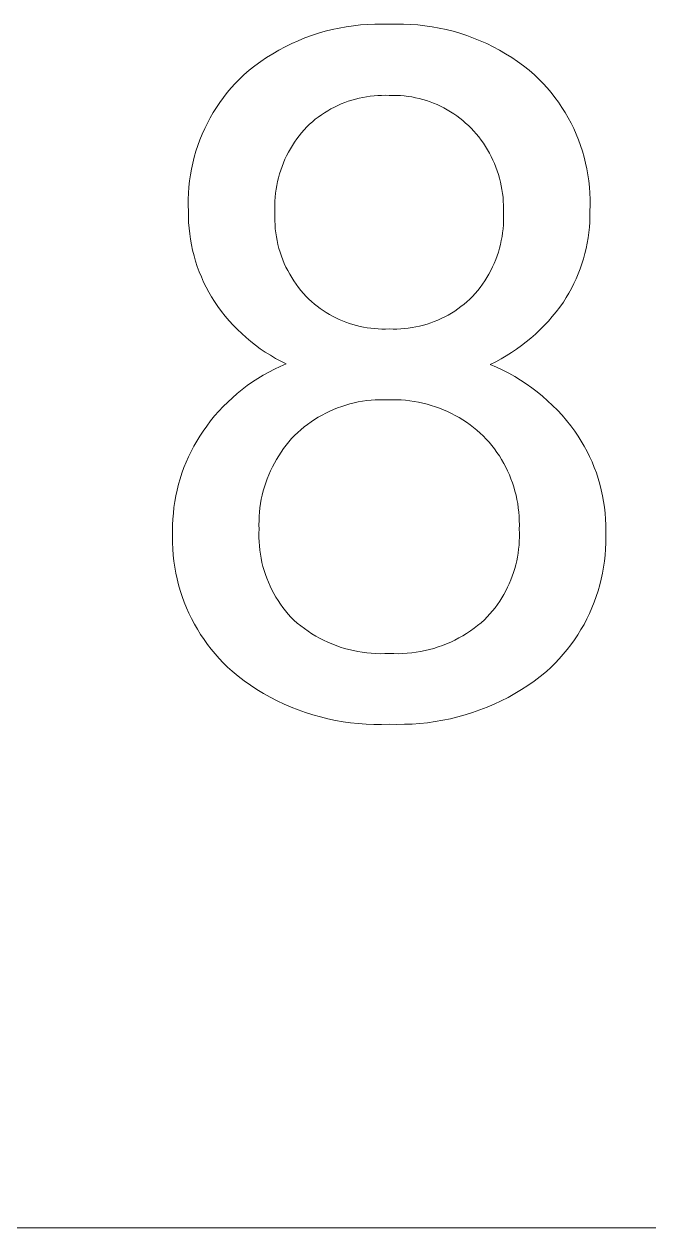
# Model space of a CAD drawing. Header units: millimetres. Extents: x 0 to 4030, y 0 to 2816.
# Drawn here: x 3359.5 to 3394.5, y 225.3 to 292.8 of the extents above; entities that cross this region are included whole.
import ezdxf

# ---------------------------------------------------------------- set-up
doc = ezdxf.new("R2010")
doc.units = ezdxf.units.MM
doc.header["$MEASUREMENT"] = 0
doc.layers.add('Domyślny', color=7, linetype='Continuous', true_color=0x000000)

msp = doc.modelspace()

# ---------------------------------------------------------------- linework, layer by layer
at = {"layer": 'Domyślny', "color": 18, "lineweight": 15, "true_color": 0x000000}
for p, q in [((3375.184, 291.971), (3375.561, 292.11)), ((3375.561, 292.11), (3375.943, 292.235)), ((3375.943, 292.235), (3376.329, 292.347)), ((3376.329, 292.347), (3376.718, 292.446)), ((3376.718, 292.446), (3377.111, 292.531)), ((3377.111, 292.531), (3377.506, 292.602)), ((3377.506, 292.602), (3377.904, 292.66)), ((3377.904, 292.66), (3378.303, 292.703)), ((3378.303, 292.703), (3378.703, 292.733)), ((3378.703, 292.733), (3379.105, 292.749)), ((3379.105, 292.749), (3379.506, 292.751)), ((3379.506, 292.751), (3379.908, 292.739)), ((3379.908, 292.739), (3380.309, 292.751)), ((3380.309, 292.751), (3380.711, 292.748)), ((3380.711, 292.748), (3381.112, 292.732)), ((3381.112, 292.732), (3381.513, 292.702)), ((3381.513, 292.702), (3381.912, 292.658)), ((3381.912, 292.658), (3382.31, 292.601)), ((3382.31, 292.601), (3382.705, 292.529)), ((3382.705, 292.529), (3383.097, 292.444)), ((3383.097, 292.444), (3383.487, 292.346)), ((3383.487, 292.346), (3383.872, 292.234)), ((3383.872, 292.234), (3384.254, 292.108)), ((3384.254, 292.108), (3384.631, 291.97)), ((3373.731, 291.29), (3374.085, 291.479)), ((3374.085, 291.479), (3374.446, 291.656)), ((3374.446, 291.656), (3374.812, 291.82)), ((3374.812, 291.82), (3375.184, 291.971)), ((3384.631, 291.97), (3385.003, 291.818)), ((3385.003, 291.818), (3385.37, 291.654)), ((3385.37, 291.654), (3385.73, 291.478)), ((3385.73, 291.478), (3386.085, 291.288)), ((3372.71, 290.65), (3373.043, 290.875)), ((3373.043, 290.875), (3373.383, 291.088)), ((3373.383, 291.088), (3373.731, 291.29)), ((3386.085, 291.288), (3386.432, 291.087)), ((3386.432, 291.087), (3386.772, 290.874)), ((3386.772, 290.874), (3387.105, 290.649)), ((3371.762, 289.907), (3372.069, 290.166)), ((3372.069, 290.166), (3372.386, 290.413)), ((3372.386, 290.413), (3372.71, 290.65)), ((3387.105, 290.649), (3387.43, 290.413)), ((3387.43, 290.413), (3387.747, 290.166)), ((3387.747, 290.166), (3388.054, 289.907)), ((3371.054, 289.171), (3371.281, 289.425)), ((3371.281, 289.425), (3371.517, 289.67)), ((3371.517, 289.67), (3371.762, 289.907)), ((3388.054, 289.907), (3388.299, 289.671)), ((3388.299, 289.671), (3388.536, 289.425)), ((3388.536, 289.425), (3388.764, 289.172)), ((3370.626, 288.641), (3370.835, 288.91)), ((3370.835, 288.91), (3371.054, 289.171)), ((3379.062, 288.733), (3378.852, 288.71)), ((3379.273, 288.749), (3379.062, 288.733)), ((3379.485, 288.758), (3379.273, 288.749)), ((3379.696, 288.759), (3379.485, 288.758)), ((3379.908, 288.753), (3379.696, 288.759)), ((3380.12, 288.757), (3379.908, 288.753)), ((3380.332, 288.753), (3380.12, 288.757)), ((3380.544, 288.742), (3380.332, 288.753)), ((3380.755, 288.724), (3380.544, 288.742)), ((3380.966, 288.699), (3380.755, 288.724)), ((3388.764, 289.172), (3388.983, 288.911)), ((3388.983, 288.911), (3389.193, 288.642)), ((3370.055, 287.794), (3370.235, 288.083)), ((3370.235, 288.083), (3370.426, 288.365)), ((3370.426, 288.365), (3370.626, 288.641)), ((3376.837, 288.096), (3376.649, 287.998)), ((3377.027, 288.188), (3376.837, 288.096)), ((3377.221, 288.273), (3377.027, 288.188)), ((3377.418, 288.352), (3377.221, 288.273)), ((3377.617, 288.424), (3377.418, 288.352)), ((3377.818, 288.489), (3377.617, 288.424)), ((3378.022, 288.547), (3377.818, 288.489)), ((3378.227, 288.599), (3378.022, 288.547)), ((3378.434, 288.643), (3378.227, 288.599)), ((3378.642, 288.68), (3378.434, 288.643)), ((3378.852, 288.71), (3378.642, 288.68)), ((3381.175, 288.666), (3380.966, 288.699)), ((3381.383, 288.626), (3381.175, 288.666)), ((3381.59, 288.578), (3381.383, 288.626)), ((3381.795, 288.524), (3381.59, 288.578)), ((3381.998, 288.462), (3381.795, 288.524)), ((3382.199, 288.394), (3381.998, 288.462)), ((3382.397, 288.318), (3382.199, 288.394)), ((3382.592, 288.236), (3382.397, 288.318)), ((3382.785, 288.147), (3382.592, 288.236)), ((3382.974, 288.051), (3382.785, 288.147)), ((3383.16, 287.949), (3382.974, 288.051)), ((3389.193, 288.642), (3389.393, 288.367)), ((3389.393, 288.367), (3389.584, 288.084)), ((3389.584, 288.084), (3389.764, 287.795)), ((3369.725, 287.198), (3369.885, 287.498)), ((3369.885, 287.498), (3370.055, 287.794)), ((3375.768, 287.414), (3375.604, 287.28)), ((3375.936, 287.543), (3375.768, 287.414)), ((3376.109, 287.666), (3375.936, 287.543)), ((3376.285, 287.782), (3376.109, 287.666)), ((3376.465, 287.893), (3376.285, 287.782)), ((3376.649, 287.998), (3376.465, 287.893)), ((3383.342, 287.841), (3383.16, 287.949)), ((3383.521, 287.726), (3383.342, 287.841)), ((3383.695, 287.605), (3383.521, 287.726)), ((3383.865, 287.478), (3383.695, 287.605)), ((3384.03, 287.346), (3383.865, 287.478)), ((3389.764, 287.795), (3389.935, 287.5)), ((3389.935, 287.5), (3390.095, 287.2)), ((3369.436, 286.58), (3369.575, 286.892)), ((3369.575, 286.892), (3369.725, 287.198)), ((3375.143, 286.833), (3374.999, 286.666)), ((3375.291, 286.995), (3375.143, 286.833)), ((3375.445, 287.14), (3375.291, 286.995)), ((3375.604, 287.28), (3375.445, 287.14)), ((3384.191, 287.207), (3384.03, 287.346)), ((3384.347, 287.064), (3384.191, 287.207)), ((3384.498, 286.915), (3384.347, 287.064)), ((3384.646, 286.756), (3384.498, 286.915)), ((3384.789, 286.593), (3384.646, 286.756)), ((3390.095, 287.2), (3390.245, 286.893)), ((3390.245, 286.893), (3390.384, 286.582)), ((3369.192, 285.945), (3369.308, 286.265)), ((3369.308, 286.265), (3369.436, 286.58)), ((3374.604, 286.137), (3374.485, 285.953)), ((3374.73, 286.318), (3374.604, 286.137)), ((3374.862, 286.494), (3374.73, 286.318)), ((3374.999, 286.666), (3374.862, 286.494)), ((3384.927, 286.424), (3384.789, 286.593)), ((3385.058, 286.252), (3384.927, 286.424)), ((3385.184, 286.075), (3385.058, 286.252)), ((3385.304, 285.893), (3385.184, 286.075)), ((3390.384, 286.582), (3390.512, 286.266)), ((3390.512, 286.266), (3390.629, 285.946)), ((3368.991, 285.294), (3369.086, 285.621)), ((3369.086, 285.621), (3369.192, 285.945)), ((3374.165, 285.376), (3374.071, 285.176)), ((3374.265, 285.571), (3374.165, 285.376)), ((3374.372, 285.764), (3374.265, 285.571)), ((3374.485, 285.953), (3374.372, 285.764)), ((3385.417, 285.708), (3385.304, 285.893)), ((3385.524, 285.519), (3385.417, 285.708)), ((3385.625, 285.327), (3385.524, 285.519)), ((3390.629, 285.946), (3390.734, 285.622)), ((3390.734, 285.622), (3390.829, 285.295)), ((3368.836, 284.63), (3368.908, 284.963)), ((3368.908, 284.963), (3368.991, 285.294)), ((3373.905, 284.769), (3373.832, 284.562)), ((3373.985, 284.974), (3373.905, 284.769)), ((3374.071, 285.176), (3373.985, 284.974)), ((3385.72, 285.131), (3385.625, 285.327)), ((3385.807, 284.933), (3385.72, 285.131)), ((3385.888, 284.731), (3385.807, 284.933)), ((3385.963, 284.527), (3385.888, 284.731)), ((3390.829, 285.295), (3390.912, 284.964)), ((3390.912, 284.964), (3390.983, 284.631)), ((3368.728, 283.958), (3368.776, 284.295)), ((3368.776, 284.295), (3368.836, 284.63)), ((3373.707, 284.14), (3373.655, 283.926)), ((3373.766, 284.352), (3373.707, 284.14)), ((3373.832, 284.562), (3373.766, 284.352)), ((3386.03, 284.321), (3385.963, 284.527)), ((3386.09, 284.112), (3386.03, 284.321)), ((3386.143, 283.901), (3386.09, 284.112)), ((3390.983, 284.631), (3391.043, 284.296)), ((3391.043, 284.296), (3391.091, 283.958)), ((3368.666, 283.279), (3368.691, 283.619)), ((3368.691, 283.619), (3368.728, 283.958)), ((3373.574, 283.493), (3373.544, 283.275)), ((3373.611, 283.71), (3373.574, 283.493)), ((3373.655, 283.926), (3373.611, 283.71)), ((3386.189, 283.689), (3386.143, 283.901)), ((3386.228, 283.476), (3386.189, 283.689)), ((3386.26, 283.261), (3386.228, 283.476)), ((3391.091, 283.958), (3391.127, 283.619)), ((3391.127, 283.619), (3391.152, 283.28)), ((3368.651, 282.598), (3368.653, 282.939)), ((3368.653, 282.939), (3368.666, 283.279)), ((3373.507, 282.837), (3373.499, 282.617)), ((3373.522, 283.057), (3373.507, 282.837)), ((3373.544, 283.275), (3373.522, 283.057)), ((3386.285, 283.045), (3386.26, 283.261)), ((3386.302, 282.828), (3386.285, 283.045)), ((3386.312, 282.611), (3386.302, 282.828)), ((3391.152, 283.28), (3391.165, 282.939)), ((3391.165, 282.939), (3391.165, 282.598)), ((3368.662, 282.258), (3368.651, 282.598)), ((3368.663, 281.943), (3368.662, 282.258)), ((3373.499, 282.617), (3373.499, 282.397)), ((3373.499, 282.397), (3373.506, 282.177)), ((3373.506, 282.177), (3373.501, 281.953)), ((3386.31, 282.177), (3386.314, 282.394)), ((3386.316, 281.954), (3386.31, 282.177)), ((3386.314, 282.394), (3386.312, 282.611)), ((3391.165, 282.598), (3391.154, 282.258)), ((3391.154, 282.258), (3391.154, 281.959)), ((3368.675, 281.629), (3368.663, 281.943)), ((3368.698, 281.316), (3368.675, 281.629)), ((3368.732, 281.003), (3368.698, 281.316)), ((3373.501, 281.953), (3373.503, 281.729)), ((3373.503, 281.729), (3373.513, 281.505)), ((3373.513, 281.505), (3373.53, 281.282)), ((3386.288, 281.284), (3386.305, 281.507)), ((3386.305, 281.507), (3386.314, 281.73)), ((3386.314, 281.73), (3386.316, 281.954)), ((3391.124, 281.362), (3391.093, 281.064)), ((3391.144, 281.66), (3391.124, 281.362)), ((3391.154, 281.959), (3391.144, 281.66)), ((3368.777, 280.692), (3368.732, 281.003)), ((3368.833, 280.383), (3368.777, 280.692)), ((3373.53, 281.282), (3373.556, 281.06)), ((3373.556, 281.06), (3373.589, 280.838)), ((3373.589, 280.838), (3373.63, 280.618)), ((3386.191, 280.621), (3386.231, 280.841)), ((3386.231, 280.841), (3386.263, 281.062)), ((3386.263, 281.062), (3386.288, 281.284)), ((3391.053, 280.768), (3391.003, 280.473)), ((3391.093, 281.064), (3391.053, 280.768)), ((3368.899, 280.076), (3368.833, 280.383)), ((3368.976, 279.771), (3368.899, 280.076)), ((3373.63, 280.618), (3373.679, 280.399)), ((3373.679, 280.399), (3373.735, 280.182)), ((3373.735, 280.182), (3373.798, 279.967)), ((3373.798, 279.967), (3373.87, 279.755)), ((3385.955, 279.759), (3386.025, 279.971)), ((3386.025, 279.971), (3386.088, 280.186)), ((3386.088, 280.186), (3386.143, 280.403)), ((3386.143, 280.403), (3386.191, 280.621)), ((3390.944, 280.181), (3390.874, 279.89)), ((3391.003, 280.473), (3390.944, 280.181)), ((3369.063, 279.469), (3368.976, 279.771)), ((3369.161, 279.17), (3369.063, 279.469)), ((3373.87, 279.755), (3373.948, 279.545)), ((3373.948, 279.545), (3374.034, 279.338)), ((3374.034, 279.338), (3374.127, 279.135)), ((3385.702, 279.139), (3385.793, 279.343)), ((3385.793, 279.343), (3385.878, 279.55)), ((3385.878, 279.55), (3385.955, 279.759)), ((3390.706, 279.316), (3390.608, 279.034)), ((3390.795, 279.602), (3390.706, 279.316)), ((3390.874, 279.89), (3390.795, 279.602)), ((3369.269, 278.875), (3369.161, 279.17)), ((3369.387, 278.584), (3369.269, 278.875)), ((3374.127, 279.135), (3374.227, 278.934)), ((3374.227, 278.934), (3374.334, 278.737)), ((3374.334, 278.737), (3374.448, 278.544)), ((3385.385, 278.548), (3385.498, 278.741)), ((3385.498, 278.741), (3385.603, 278.938)), ((3385.603, 278.938), (3385.702, 279.139)), ((3390.5, 278.755), (3390.383, 278.48)), ((3390.608, 279.034), (3390.5, 278.755)), ((3369.515, 278.297), (3369.387, 278.584)), ((3369.653, 278.014), (3369.515, 278.297)), ((3369.801, 277.737), (3369.653, 278.014)), ((3374.448, 278.544), (3374.568, 278.355)), ((3374.568, 278.355), (3374.695, 278.171)), ((3374.695, 278.171), (3374.828, 277.991)), ((3374.828, 277.991), (3374.968, 277.815)), ((3384.872, 277.817), (3385.01, 277.993)), ((3385.01, 277.993), (3385.141, 278.174)), ((3385.141, 278.174), (3385.267, 278.359)), ((3385.267, 278.359), (3385.385, 278.548)), ((3390.122, 277.942), (3389.978, 277.68)), ((3390.257, 278.209), (3390.122, 277.942)), ((3390.383, 278.48), (3390.257, 278.209)), ((3369.958, 277.465), (3369.801, 277.737)), ((3370.124, 277.198), (3369.958, 277.465)), ((3374.968, 277.815), (3375.113, 277.645)), ((3375.113, 277.645), (3375.264, 277.48)), ((3375.264, 277.48), (3375.411, 277.336)), ((3375.411, 277.336), (3375.563, 277.198)), ((3384.264, 277.187), (3384.424, 277.331)), ((3384.424, 277.331), (3384.578, 277.48)), ((3384.578, 277.48), (3384.728, 277.646)), ((3384.728, 277.646), (3384.872, 277.817)), ((3389.826, 277.423), (3389.665, 277.171)), ((3389.978, 277.68), (3389.826, 277.423)), ((3370.315, 276.921), (3370.124, 277.198)), ((3370.516, 276.651), (3370.315, 276.921)), ((3370.725, 276.388), (3370.516, 276.651)), ((3375.563, 277.198), (3375.719, 277.064)), ((3375.719, 277.064), (3375.879, 276.936)), ((3375.879, 276.936), (3376.044, 276.813)), ((3376.044, 276.813), (3376.212, 276.696)), ((3376.212, 276.696), (3376.385, 276.585)), ((3376.385, 276.585), (3376.561, 276.479)), ((3383.397, 276.554), (3383.579, 276.669)), ((3383.579, 276.669), (3383.757, 276.789)), ((3383.757, 276.789), (3383.931, 276.916)), ((3383.931, 276.916), (3384.1, 277.048)), ((3384.1, 277.048), (3384.264, 277.187)), ((3389.262, 276.623), (3389.047, 276.359)), ((3389.468, 276.894), (3389.262, 276.623)), ((3389.665, 277.171), (3389.468, 276.894)), ((3370.943, 276.131), (3370.725, 276.388)), ((3371.169, 275.883), (3370.943, 276.131)), ((3376.561, 276.479), (3376.741, 276.379)), ((3376.741, 276.379), (3376.923, 276.286)), ((3376.923, 276.286), (3377.109, 276.199)), ((3377.109, 276.199), (3377.298, 276.118)), ((3377.298, 276.118), (3377.489, 276.043)), ((3377.489, 276.043), (3377.683, 275.975)), ((3377.683, 275.975), (3377.879, 275.913)), ((3377.879, 275.913), (3378.077, 275.858)), ((3381.822, 275.88), (3382.029, 275.94)), ((3382.029, 275.94), (3382.233, 276.007)), ((3382.233, 276.007), (3382.434, 276.081)), ((3382.434, 276.081), (3382.633, 276.162)), ((3382.633, 276.162), (3382.829, 276.25)), ((3382.829, 276.25), (3383.022, 276.345)), ((3383.022, 276.345), (3383.212, 276.446)), ((3383.212, 276.446), (3383.397, 276.554)), ((3388.824, 276.103), (3388.592, 275.854)), ((3389.047, 276.359), (3388.824, 276.103)), ((3371.403, 275.641), (3371.169, 275.883)), ((3371.646, 275.408), (3371.403, 275.641)), ((3371.896, 275.183), (3371.646, 275.408)), ((3378.077, 275.858), (3378.276, 275.81)), ((3378.276, 275.81), (3378.477, 275.768)), ((3378.477, 275.768), (3378.68, 275.733)), ((3378.68, 275.733), (3378.883, 275.705)), ((3378.883, 275.705), (3379.087, 275.684)), ((3379.087, 275.684), (3379.292, 275.67)), ((3379.292, 275.67), (3379.497, 275.662)), ((3379.497, 275.662), (3379.703, 275.662)), ((3379.703, 275.662), (3379.908, 275.668)), ((3379.908, 275.668), (3380.123, 275.662)), ((3380.123, 275.662), (3380.338, 275.663)), ((3380.338, 275.663), (3380.552, 275.672)), ((3380.552, 275.672), (3380.767, 275.688)), ((3380.767, 275.688), (3380.98, 275.712)), ((3380.98, 275.712), (3381.193, 275.743)), ((3381.193, 275.743), (3381.404, 275.781)), ((3381.404, 275.781), (3381.614, 275.827)), ((3381.614, 275.827), (3381.822, 275.88)), ((3388.105, 275.379), (3387.85, 275.155)), ((3388.353, 275.613), (3388.105, 275.379)), ((3388.592, 275.854), (3388.353, 275.613)), ((3372.153, 274.967), (3371.896, 275.183)), ((3372.418, 274.759), (3372.153, 274.967)), ((3372.689, 274.561), (3372.418, 274.759)), ((3372.967, 274.371), (3372.689, 274.561)), ((3387.318, 274.731), (3387.042, 274.532)), ((3387.588, 274.938), (3387.318, 274.731)), ((3387.85, 275.155), (3387.588, 274.938)), ((3373.251, 274.191), (3372.967, 274.371)), ((3373.541, 274.02), (3373.251, 274.191)), ((3373.836, 273.86), (3373.541, 274.02)), ((3386.176, 273.993), (3385.876, 273.832)), ((3386.471, 274.163), (3386.176, 273.993)), ((3386.759, 274.343), (3386.471, 274.163)), ((3387.042, 274.532), (3386.759, 274.343)), ((3372.856, 273.076), (3373.168, 273.25)), ((3373.168, 273.25), (3373.486, 273.414)), ((3373.486, 273.414), (3373.809, 273.567)), ((3373.809, 273.567), (3374.137, 273.709)), ((3374.137, 273.709), (3373.836, 273.86)), ((3385.876, 273.832), (3385.571, 273.682)), ((3385.571, 273.682), (3385.922, 273.53)), ((3385.922, 273.53), (3386.268, 273.367)), ((3386.268, 273.367), (3386.608, 273.191)), ((3371.958, 272.49), (3372.251, 272.695)), ((3372.251, 272.695), (3372.55, 272.891)), ((3372.55, 272.891), (3372.856, 273.076)), ((3386.608, 273.191), (3386.941, 273.004)), ((3386.941, 273.004), (3387.267, 272.805)), ((3387.267, 272.805), (3387.587, 272.595)), ((3387.587, 272.595), (3387.899, 272.374)), ((3371.125, 271.815), (3371.395, 272.05)), ((3371.395, 272.05), (3371.673, 272.274)), ((3371.673, 272.274), (3371.958, 272.49)), ((3387.899, 272.374), (3388.203, 272.142)), ((3388.203, 272.142), (3388.499, 271.9)), ((3388.499, 271.9), (3388.786, 271.647)), ((3370.366, 271.059), (3370.61, 271.32)), ((3370.61, 271.32), (3370.864, 271.572)), ((3370.864, 271.572), (3371.125, 271.815)), ((3377.022, 271.243), (3376.798, 271.154)), ((3377.248, 271.325), (3377.022, 271.243)), ((3377.477, 271.399), (3377.248, 271.325)), ((3377.709, 271.465), (3377.477, 271.399)), ((3377.942, 271.524), (3377.709, 271.465)), ((3378.178, 271.574), (3377.942, 271.524)), ((3378.415, 271.616), (3378.178, 271.574)), ((3378.653, 271.65), (3378.415, 271.616)), ((3378.892, 271.675), (3378.653, 271.65)), ((3379.132, 271.693), (3378.892, 271.675)), ((3379.373, 271.702), (3379.132, 271.693)), ((3379.614, 271.703), (3379.373, 271.702)), ((3379.854, 271.696), (3379.614, 271.703)), ((3380.098, 271.702), (3379.854, 271.696)), ((3380.342, 271.699), (3380.098, 271.702)), ((3380.586, 271.689), (3380.342, 271.699)), ((3380.83, 271.67), (3380.586, 271.689)), ((3381.072, 271.643), (3380.83, 271.67)), ((3381.314, 271.608), (3381.072, 271.643)), ((3381.554, 271.565), (3381.314, 271.608)), ((3381.793, 271.514), (3381.554, 271.565)), ((3382.03, 271.455), (3381.793, 271.514)), ((3382.264, 271.387), (3382.03, 271.455)), ((3382.497, 271.312), (3382.264, 271.387)), ((3382.726, 271.229), (3382.497, 271.312)), ((3382.953, 271.139), (3382.726, 271.229)), ((3388.786, 271.647), (3389.064, 271.385)), ((3389.064, 271.385), (3389.333, 271.113)), ((3369.687, 270.229), (3369.904, 270.513)), ((3369.904, 270.513), (3370.13, 270.79)), ((3370.13, 270.79), (3370.366, 271.059)), ((3375.734, 270.594), (3375.534, 270.461)), ((3375.939, 270.721), (3375.734, 270.594)), ((3376.148, 270.84), (3375.939, 270.721)), ((3376.361, 270.952), (3376.148, 270.84)), ((3376.578, 271.057), (3376.361, 270.952)), ((3376.798, 271.154), (3376.578, 271.057)), ((3383.176, 271.04), (3382.953, 271.139)), ((3383.396, 270.935), (3383.176, 271.04)), ((3383.613, 270.822), (3383.396, 270.935)), ((3383.825, 270.701), (3383.613, 270.822)), ((3384.033, 270.574), (3383.825, 270.701)), ((3384.237, 270.44), (3384.033, 270.574)), ((3389.333, 271.113), (3389.592, 270.832)), ((3389.592, 270.832), (3389.841, 270.542)), ((3389.841, 270.542), (3390.08, 270.244)), ((3369.298, 269.663), (3369.48, 269.938)), ((3369.48, 269.938), (3369.687, 270.229)), ((3374.782, 269.862), (3374.607, 269.696)), ((3374.962, 270.021), (3374.782, 269.862)), ((3375.148, 270.174), (3374.962, 270.021)), ((3375.338, 270.321), (3375.148, 270.174)), ((3375.534, 270.461), (3375.338, 270.321)), ((3384.436, 270.298), (3384.237, 270.44)), ((3384.631, 270.151), (3384.436, 270.298)), ((3384.82, 269.996), (3384.631, 270.151)), ((3385.004, 269.836), (3384.82, 269.996)), ((3385.182, 269.669), (3385.004, 269.836)), ((3390.08, 270.244), (3390.309, 269.938)), ((3390.309, 269.938), (3390.495, 269.665)), ((3368.963, 269.096), (3369.126, 269.382)), ((3369.126, 269.382), (3369.298, 269.663)), ((3374.285, 269.339), (3374.134, 269.153)), ((3374.443, 269.52), (3374.285, 269.339)), ((3374.607, 269.696), (3374.443, 269.52)), ((3385.348, 269.495), (3385.182, 269.669)), ((3385.507, 269.316), (3385.348, 269.495)), ((3385.66, 269.132), (3385.507, 269.316)), ((3390.495, 269.665), (3390.671, 269.385)), ((3390.671, 269.385), (3390.837, 269.1)), ((3368.534, 268.206), (3368.667, 268.508)), ((3368.667, 268.508), (3368.81, 268.804)), ((3368.81, 268.804), (3368.963, 269.096)), ((3373.718, 268.564), (3373.593, 268.359)), ((3373.85, 268.765), (3373.718, 268.564)), ((3373.988, 268.961), (3373.85, 268.765)), ((3374.134, 269.153), (3373.988, 268.961)), ((3385.806, 268.942), (3385.66, 269.132)), ((3385.946, 268.747), (3385.806, 268.942)), ((3386.08, 268.548), (3385.946, 268.747)), ((3386.206, 268.344), (3386.08, 268.548)), ((3390.837, 269.1), (3390.993, 268.809)), ((3390.993, 268.809), (3391.139, 268.513)), ((3391.139, 268.513), (3391.274, 268.212)), ((3368.299, 267.591), (3368.411, 267.901)), ((3368.411, 267.901), (3368.534, 268.206)), ((3373.364, 267.937), (3373.26, 267.72)), ((3373.475, 268.15), (3373.364, 267.937)), ((3373.593, 268.359), (3373.475, 268.15)), ((3386.326, 268.136), (3386.206, 268.344)), ((3386.438, 267.925), (3386.326, 268.136)), ((3386.543, 267.709), (3386.438, 267.925)), ((3391.274, 268.212), (3391.399, 267.906)), ((3391.399, 267.906), (3391.513, 267.597)), ((3368.107, 266.961), (3368.198, 267.277)), ((3368.198, 267.277), (3368.299, 267.591)), ((3373.075, 267.276), (3372.993, 267.05)), ((3373.163, 267.5), (3373.075, 267.276)), ((3373.26, 267.72), (3373.163, 267.5)), ((3386.641, 267.49), (3386.543, 267.709)), ((3386.731, 267.268), (3386.641, 267.49)), ((3386.813, 267.043), (3386.731, 267.268)), ((3391.513, 267.597), (3391.616, 267.283)), ((3391.616, 267.283), (3391.709, 266.966)), ((3367.958, 266.319), (3368.027, 266.641)), ((3368.027, 266.641), (3368.107, 266.961)), ((3372.854, 266.59), (3372.796, 266.357)), ((3372.92, 266.821), (3372.854, 266.59)), ((3372.993, 267.05), (3372.92, 266.821)), ((3386.888, 266.815), (3386.813, 267.043)), ((3386.955, 266.585), (3386.888, 266.815)), ((3387.014, 266.352), (3386.955, 266.585)), ((3391.709, 266.966), (3391.79, 266.646)), ((3391.79, 266.646), (3391.86, 266.324)), ((3367.853, 265.669), (3367.9, 265.995)), ((3367.9, 265.995), (3367.958, 266.319)), ((3372.704, 265.886), (3372.67, 265.648)), ((3372.746, 266.122), (3372.704, 265.886)), ((3372.796, 266.357), (3372.746, 266.122)), ((3387.065, 266.118), (3387.014, 266.352)), ((3387.108, 265.882), (3387.065, 266.118)), ((3387.143, 265.645), (3387.108, 265.882)), ((3391.86, 266.324), (3391.918, 265.999)), ((3391.918, 265.999), (3391.966, 265.672)), ((3367.792, 265.013), (3367.817, 265.342)), ((3367.817, 265.342), (3367.853, 265.669)), ((3372.626, 265.169), (3372.616, 264.929)), ((3372.644, 265.409), (3372.626, 265.169)), ((3372.67, 265.648), (3372.644, 265.409)), ((3387.17, 265.407), (3387.143, 265.645)), ((3387.188, 265.168), (3387.17, 265.407)), ((3387.199, 264.928), (3387.188, 265.168)), ((3391.966, 265.672), (3392.002, 265.344)), ((3392.002, 265.344), (3392.026, 265.015)), ((3367.776, 264.355), (3367.778, 264.684)), ((3367.778, 264.684), (3367.792, 265.013)), ((3372.621, 264.449), (3372.612, 264.215)), ((3372.616, 264.929), (3372.614, 264.689)), ((3372.614, 264.689), (3372.621, 264.449)), ((3387.195, 264.449), (3387.201, 264.688)), ((3387.204, 264.225), (3387.195, 264.449)), ((3387.201, 264.688), (3387.199, 264.928)), ((3392.026, 265.015), (3392.039, 264.685)), ((3392.039, 264.685), (3392.04, 264.355)), ((3367.767, 264.015), (3367.776, 264.355)), ((3367.77, 263.676), (3367.767, 264.015)), ((3372.612, 264.215), (3372.612, 263.98)), ((3372.612, 263.98), (3372.621, 263.746)), ((3387.184, 263.554), (3387.198, 263.777)), ((3387.198, 263.777), (3387.205, 264.001)), ((3387.205, 264.001), (3387.204, 264.225)), ((3392.04, 264.355), (3392.05, 264.014)), ((3392.05, 264.014), (3392.047, 263.674)), ((3367.785, 263.337), (3367.77, 263.676)), ((3367.811, 262.998), (3367.785, 263.337)), ((3372.621, 263.746), (3372.637, 263.513)), ((3372.637, 263.513), (3372.661, 263.28)), ((3372.661, 263.28), (3372.694, 263.048)), ((3387.096, 262.888), (3387.133, 263.109)), ((3387.133, 263.109), (3387.162, 263.331)), ((3387.162, 263.331), (3387.184, 263.554)), ((3392.034, 263.334), (3392.008, 262.994)), ((3392.047, 263.674), (3392.034, 263.334)), ((3367.849, 262.661), (3367.811, 262.998)), ((3367.898, 262.325), (3367.849, 262.661)), ((3372.694, 263.048), (3372.734, 262.817)), ((3372.734, 262.817), (3372.782, 262.588)), ((3372.782, 262.588), (3372.839, 262.361)), ((3386.942, 262.235), (3387.001, 262.451)), ((3387.001, 262.451), (3387.052, 262.669)), ((3387.052, 262.669), (3387.096, 262.888)), ((3391.971, 262.656), (3391.923, 262.319)), ((3392.008, 262.994), (3391.971, 262.656)), ((3367.959, 261.991), (3367.898, 262.325)), ((3368.03, 261.66), (3367.959, 261.991)), ((3372.839, 262.361), (3372.903, 262.136)), ((3372.903, 262.136), (3372.975, 261.913)), ((3372.975, 261.913), (3373.055, 261.693)), ((3386.723, 261.6), (3386.803, 261.809)), ((3386.803, 261.809), (3386.876, 262.021)), ((3386.876, 262.021), (3386.942, 262.235)), ((3391.863, 261.984), (3391.791, 261.651)), ((3391.923, 262.319), (3391.863, 261.984)), ((3368.113, 261.331), (3368.03, 261.66)), ((3368.208, 261.005), (3368.113, 261.331)), ((3373.055, 261.693), (3373.142, 261.476)), ((3373.142, 261.476), (3373.237, 261.262)), ((3373.237, 261.262), (3373.339, 261.051)), ((3386.441, 260.991), (3386.542, 261.191)), ((3386.542, 261.191), (3386.636, 261.394)), ((3386.636, 261.394), (3386.723, 261.6)), ((3391.708, 261.32), (3391.614, 260.993)), ((3391.791, 261.651), (3391.708, 261.32)), ((3368.313, 260.682), (3368.208, 261.005)), ((3368.429, 260.363), (3368.313, 260.682)), ((3373.339, 261.051), (3373.448, 260.844)), ((3373.448, 260.844), (3373.565, 260.641)), ((3373.565, 260.641), (3373.688, 260.442)), ((3373.688, 260.442), (3373.818, 260.247)), ((3385.972, 260.229), (3386.099, 260.413)), ((3386.099, 260.413), (3386.219, 260.602)), ((3386.219, 260.602), (3386.333, 260.795)), ((3386.333, 260.795), (3386.441, 260.991)), ((3391.509, 260.669), (3391.393, 260.349)), ((3391.614, 260.993), (3391.509, 260.669)), ((3368.556, 260.048), (3368.429, 260.363)), ((3368.694, 259.738), (3368.556, 260.048)), ((3368.842, 259.433), (3368.694, 259.738)), ((3373.818, 260.247), (3373.955, 260.057)), ((3373.955, 260.057), (3374.099, 259.872)), ((3374.099, 259.872), (3374.249, 259.692)), ((3385.556, 259.702), (3385.7, 259.873)), ((3385.7, 259.873), (3385.839, 260.049)), ((3385.839, 260.049), (3385.972, 260.229)), ((3391.129, 259.722), (3390.981, 259.416)), ((3391.266, 260.033), (3391.129, 259.722)), ((3391.393, 260.349), (3391.266, 260.033)), ((3369, 259.132), (3368.842, 259.433)), ((3369.168, 258.838), (3369, 259.132)), ((3374.249, 259.692), (3374.405, 259.518)), ((3374.405, 259.518), (3374.567, 259.349)), ((3374.567, 259.349), (3374.758, 259.184)), ((3374.758, 259.184), (3374.954, 259.025)), ((3384.663, 258.893), (3384.864, 259.047)), ((3384.864, 259.047), (3385.06, 259.208)), ((3385.06, 259.208), (3385.249, 259.376)), ((3385.249, 259.376), (3385.405, 259.536)), ((3385.405, 259.536), (3385.556, 259.702)), ((3390.822, 259.114), (3390.653, 258.819)), ((3390.981, 259.416), (3390.822, 259.114)), ((3369.347, 258.549), (3369.168, 258.838)), ((3369.535, 258.267), (3369.347, 258.549)), ((3374.954, 259.025), (3375.156, 258.874)), ((3375.156, 258.874), (3375.363, 258.729)), ((3375.363, 258.729), (3375.575, 258.592)), ((3375.575, 258.592), (3375.791, 258.461)), ((3375.791, 258.461), (3376.012, 258.339)), ((3383.81, 258.35), (3384.03, 258.475)), ((3384.03, 258.475), (3384.246, 258.607)), ((3384.246, 258.607), (3384.457, 258.747)), ((3384.457, 258.747), (3384.663, 258.893)), ((3390.474, 258.529), (3390.286, 258.245)), ((3390.653, 258.819), (3390.474, 258.529)), ((3369.733, 257.991), (3369.535, 258.267)), ((3369.939, 257.722), (3369.733, 257.991)), ((3370.155, 257.46), (3369.939, 257.722)), ((3376.012, 258.339), (3376.236, 258.224)), ((3376.236, 258.224), (3376.465, 258.117)), ((3376.465, 258.117), (3376.697, 258.017)), ((3376.697, 258.017), (3376.932, 257.926)), ((3376.932, 257.926), (3377.171, 257.843)), ((3377.171, 257.843), (3377.412, 257.768)), ((3377.412, 257.768), (3377.655, 257.701)), ((3377.655, 257.701), (3377.901, 257.642)), ((3381.92, 257.643), (3382.166, 257.703)), ((3382.166, 257.703), (3382.41, 257.77)), ((3382.41, 257.77), (3382.651, 257.847)), ((3382.651, 257.847), (3382.889, 257.931)), ((3382.889, 257.931), (3383.125, 258.024)), ((3383.125, 258.024), (3383.357, 258.125)), ((3383.357, 258.125), (3383.585, 258.234)), ((3383.585, 258.234), (3383.81, 258.35)), ((3389.88, 257.698), (3389.664, 257.436)), ((3390.088, 257.968), (3389.88, 257.698)), ((3390.286, 258.245), (3390.088, 257.968)), ((3370.38, 257.205), (3370.155, 257.46)), ((3370.613, 256.959), (3370.38, 257.205)), ((3377.901, 257.642), (3378.148, 257.593)), ((3378.148, 257.593), (3378.397, 257.551)), ((3378.397, 257.551), (3378.648, 257.518)), ((3378.648, 257.518), (3378.899, 257.494)), ((3378.899, 257.494), (3379.151, 257.478)), ((3379.151, 257.478), (3379.403, 257.471)), ((3379.403, 257.471), (3379.656, 257.473)), ((3379.656, 257.473), (3379.908, 257.483)), ((3379.908, 257.483), (3380.161, 257.473)), ((3380.161, 257.473), (3380.414, 257.471)), ((3380.414, 257.471), (3380.667, 257.478)), ((3380.667, 257.478), (3380.919, 257.493)), ((3380.919, 257.493), (3381.171, 257.518)), ((3381.171, 257.518), (3381.422, 257.551)), ((3381.422, 257.551), (3381.672, 257.593)), ((3381.672, 257.593), (3381.92, 257.643)), ((3389.438, 257.181), (3389.204, 256.933)), ((3389.664, 257.436), (3389.438, 257.181)), ((3370.855, 256.72), (3370.613, 256.959)), ((3371.104, 256.49), (3370.855, 256.72)), ((3371.44, 256.218), (3371.104, 256.49)), ((3388.712, 256.463), (3388.375, 256.194)), ((3388.962, 256.694), (3388.712, 256.463)), ((3389.204, 256.933), (3388.962, 256.694)), ((3371.784, 255.957), (3371.44, 256.218)), ((3372.138, 255.708), (3371.784, 255.957)), ((3372.499, 255.471), (3372.138, 255.708)), ((3387.675, 255.689), (3387.312, 255.455)), ((3388.029, 255.935), (3387.675, 255.689)), ((3388.375, 256.194), (3388.029, 255.935)), ((3372.868, 255.246), (3372.499, 255.471)), ((3373.245, 255.034), (3372.868, 255.246)), ((3373.629, 254.835), (3373.245, 255.034)), ((3386.565, 255.023), (3386.181, 254.826)), ((3386.942, 255.233), (3386.565, 255.023)), ((3387.312, 255.455), (3386.942, 255.233)), ((3374.019, 254.65), (3373.629, 254.835)), ((3374.416, 254.477), (3374.019, 254.65)), ((3374.818, 254.319), (3374.416, 254.477)), ((3375.225, 254.174), (3374.818, 254.319)), ((3385.394, 254.472), (3384.992, 254.315)), ((3385.79, 254.642), (3385.394, 254.472)), ((3386.181, 254.826), (3385.79, 254.642)), ((3375.637, 254.043), (3375.225, 254.174)), ((3376.053, 253.926), (3375.637, 254.043)), ((3376.473, 253.823), (3376.053, 253.926)), ((3376.896, 253.735), (3376.473, 253.823)), ((3377.322, 253.661), (3376.896, 253.735)), ((3377.75, 253.601), (3377.322, 253.661)), ((3382.49, 253.663), (3382.062, 253.603)), ((3382.915, 253.736), (3382.49, 253.663)), ((3383.338, 253.824), (3382.915, 253.736)), ((3383.757, 253.926), (3383.338, 253.824)), ((3384.173, 254.041), (3383.757, 253.926)), ((3384.585, 254.171), (3384.173, 254.041)), ((3384.992, 254.315), (3384.585, 254.171)), ((3378.18, 253.557), (3377.75, 253.601)), ((3378.612, 253.526), (3378.18, 253.557)), ((3379.044, 253.511), (3378.612, 253.526)), ((3379.476, 253.51), (3379.044, 253.511)), ((3379.908, 253.524), (3379.476, 253.51)), ((3380.339, 253.511), (3379.908, 253.524)), ((3380.771, 253.512), (3380.339, 253.511)), ((3381.202, 253.528), (3380.771, 253.512)), ((3381.633, 253.559), (3381.202, 253.528)), ((3382.062, 253.603), (3381.633, 253.559)), ((2507.177, 225.293), (4030.225, 225.293))]:
    msp.add_line(p, q, dxfattribs=at)

doc.saveas('drawing.dxf')
